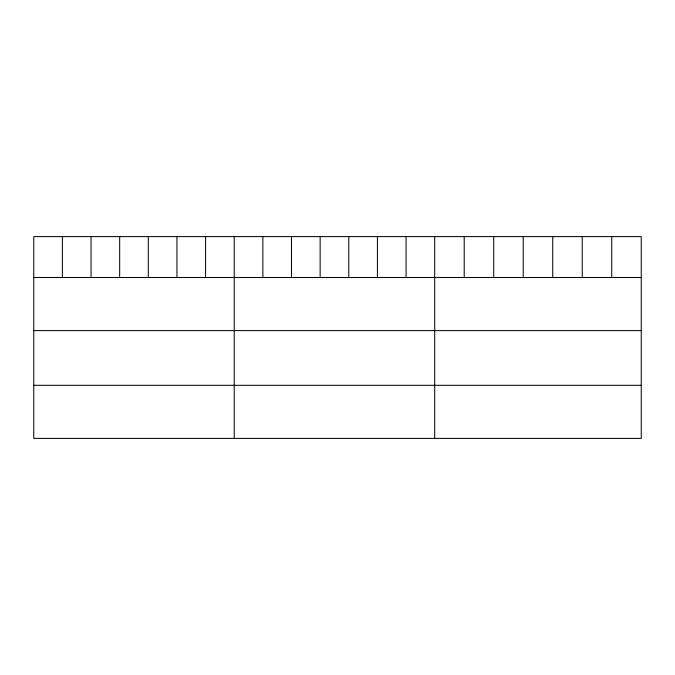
<?xml version="1.0" encoding="UTF-8"?>
<svg xmlns="http://www.w3.org/2000/svg" width="675" height="675" viewBox="0 0 675 675"><rect width="100%" height="100%" fill="white"/><g stroke="black" fill="none" stroke-linecap="round" stroke-linejoin="round"><path stroke-width="1.01" d="M641.25 277.509L641.25 438.396L33.75 438.396L33.75 236.604L641.25 236.604L641.25 277.509L33.75 277.509M33.75 330.607L641.25 330.607M33.75 385.307L641.25 385.307M611.744 236.604L611.744 277.509M582.238 236.604L582.238 277.509M552.732 236.604L552.732 277.509M523.218 236.604L523.218 277.509M493.712 236.604L493.712 277.509M464.206 236.604L464.206 277.509M434.7 236.604L434.7 438.396M406.063 236.604L406.063 277.509M377.418 236.604L377.418 277.509M348.781 236.604L348.781 277.509M320.144 236.604L320.144 277.509M291.507 236.604L291.507 277.509M262.862 236.604L262.862 277.509M234.225 236.604L234.225 438.396M205.588 236.604L205.588 277.509M176.943 236.604L176.943 277.509M148.306 236.604L148.306 277.509M119.669 236.604L119.669 277.509M91.032 236.604L91.032 277.509M62.387 236.604L62.387 277.509"/></g></svg>
